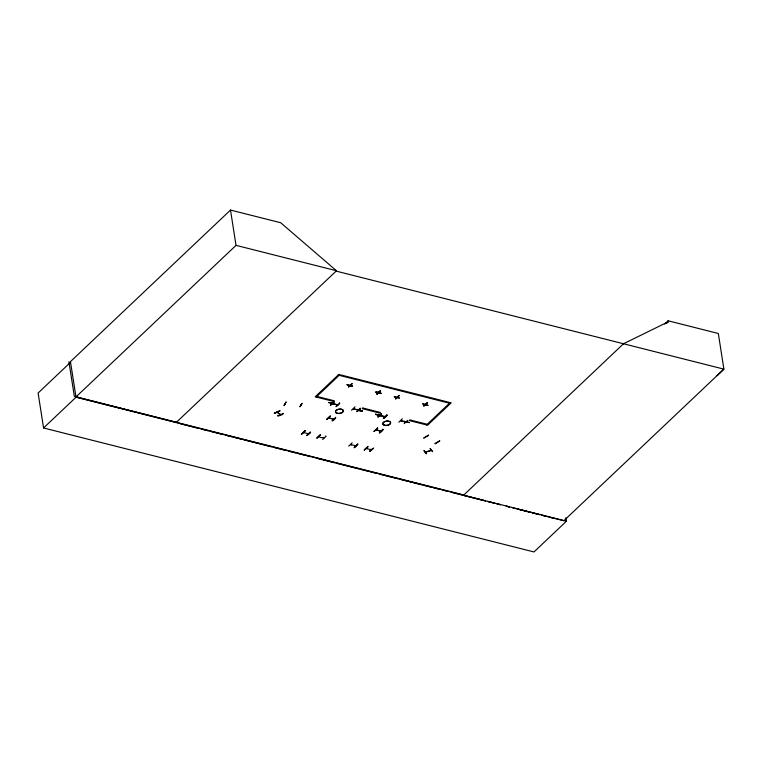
<?xml version="1.0" encoding="UTF-8"?>
<svg xmlns="http://www.w3.org/2000/svg" width="762" height="762" viewBox="0 0 762 762"><rect width="100%" height="100%" fill="white"/><g stroke="black" fill="none" stroke-linecap="round" stroke-linejoin="round"><path stroke-width="1.14" d="M428.587 435.312L423.872 437.893M286.036 401.926L284.045 405.413M286.045 402.165L284.093 405.698M328.565 402.565L333.766 403.908M362.502 410.718C362.883 411.547 356.34 410.804 357.302 409.375M357.311 409.613L362.512 410.994M362.36 411.175L357.168 409.794M375.514 414.48C384.772 415.176 380.333 417.176 375.666 414.014M404.27 421.253L409.47 422.586M404.317 421.538L409.451 422.634M274.463 413.28L279.816 410.689M279.825 410.909L274.32 413.204M333.727 419.271L328.584 417.957M332.556 403.565L337.728 404.851M350.653 444.637L351.358 444.646L350.815 444.494M355.74 445.941L355.254 445.427M366.151 448.57L366.77 448.199M371.351 449.847L370.713 449.332M375.933 429.968L381.105 431.263M379.857 415.538L385.02 416.833M385.105 416.643L384.419 416.309M400.679 420.786L405.727 422.081M405.86 421.891L405.184 421.557M350.92 385.629L351.13 385.143M378.59 392.42L377.981 392.449M397.907 397.488L397.602 397.221M425.348 404.412L424.853 404.27L425.529 404.27M359.855 410.318L360.369 409.632M378.266 414.88L378.809 414.661L378.4 415.004M396.564 397.869L396.792 397.612M425.301 452.142L431.225 450.361M426.425 453.38L426.139 453.781L424.177 450.418M305.067 430.673L301.619 434.14M305.057 430.901L301.619 434.159M320.526 434.578L317.059 437.855M330.784 405.041L334.232 401.764L330.794 404.812M326.869 419.471L330.308 416.214M348.539 386.934L352.015 383.686M352.225 383.734L348.758 386.982M351.549 410.289L354.997 406.803M348.71 446.113L352.168 442.827M378.114 417.014L381.533 413.537M377.695 428.234L373.961 431.425L377.647 427.949M381.552 413.756L377.876 416.995L381.562 413.518M377.638 428.177L374.171 431.444M399.202 395.373L395.735 398.621M399.193 395.611L395.773 398.917M398.878 422.234L402.326 418.767M285.445 403.927L285.388 403.555M300.952 405.174L300.638 404.67M299.999 406.794L302.123 403.346L299.942 406.565M328.689 402.441L333.908 403.489M431.149 450.399L425.444 452.218M277.101 412.29L280.197 414.776M280.53 414.69L277.358 412.128M407.413 421.891L406.822 422.186L407.365 421.919M406.841 422.11L407.156 421.462M280.149 414.433L280.092 414.071M717.013 375.752L723.9 369.141L718.318 333.48L668.112 320.783L664.674 324.05M541.915 515.188L563.842 520.732L723.9 369.141L336.061 271.091L336.433 270.739L280.702 222.742L230.505 210.055L70.447 361.636L76.029 397.231L43.567 427.968L533.991 551.945L566.442 521.218L565.899 517.722M70.552 362.293L38.1 393.03L43.567 427.968M230.505 210.055L236.03 245.354L75.981 396.935L463.82 494.986M176.003 422.672L336.509 270.758L236.03 245.354M316.22 397.04L339.147 375.323M330.546 405.032L334.232 401.555M301.381 434.149L305.114 430.968M337.233 404.755L337.842 404.736M337.671 404.841L332.956 403.67M339.766 403.203C330.498 410.547 340.871 403.908 339.461 402.879M308.6 433.797L307.981 433.826L308.553 433.969M307.181 435.607C311.468 429.816 312.02 432.835 306.848 435.254M306.895 435.54L310.296 431.997M326.879 419.243L330.089 416.166M326.631 419.462L330.317 415.985M329.108 417.738L329.222 417.633M333.232 419.138L333.289 418.652M335.632 417.557C326.974 424.539 336.842 418.929 335.547 417.3M317.078 438.074L320.526 434.788L316.84 438.055M323.707 437.617L323.879 437.883M353.711 408.918L358.607 409.985M319.44 436.226C316.897 437.197 326.05 438.531 323.383 437.369M325.755 435.902L326.088 436.264L322.65 439.512M357.911 409.956L358.483 410.099M360.531 408.451L356.826 411.671L360.226 408.127M380.476 415.166L380.352 415.28M387.096 415.166C378.009 421.929 388.068 416.652 386.791 414.842M355.302 445.789L356.006 445.827L350.71 444.627M354.225 447.513C365.341 436.912 347.053 455.305 357.626 443.96M376.552 429.597L376.438 429.711M379.543 432.797L382.915 429.301M382.876 429.273C384.181 430.844 374.323 436.559 382.943 429.501M364.388 450.047L367.827 446.78M367.903 446.837L364.169 450.028L367.856 446.551M370.77 449.694L371.465 449.732M373.418 448.237C362.14 457.81 381.124 442.036 369.646 451.123M404.155 423.643L407.66 420.367M426.558 424.939L449.485 403.222M485.346 500.92L463.448 495.348L623.878 343.405M666.55 323.44L668.274 321.802L668.112 320.783M347.167 384.991L352.558 386.153L347.12 384.705M331.546 402.784L331.822 402.765M351.006 385.61L350.491 385.505L351.187 385.486M375.961 392.039L381.162 393.382L375.933 392.02M376.752 393.83L377.085 394.192L380.552 390.935M399.288 397.916L394.144 396.773L399.355 398.135M395.488 398.831L398.983 395.564M378.504 414.947L378.733 414.28M423.824 405.975C429.778 399.126 427.292 404.698 423.71 405.698M427.949 405.346L422.681 403.803M423.805 438.131L428.558 435.102M439.693 440.769L435.007 443.57M435.073 443.836L439.76 441.046M623.497 343.757L668.274 321.802M277.692 415.652C277.539 416.528 284.159 414.49 283.045 413.28M379.952 415.385L380.533 415.528M376.028 429.816L381.171 431.092M405.927 421.919L400.745 420.624L401.231 420.414M366.246 448.408L366.751 448.494M377.952 391.925L378.533 392.411M430.368 448.694L432.635 451.695L430.016 448.532M423.901 450.809L426.472 453.676M422.758 404.022L427.977 405.355M358.407 410.099L353.349 408.823M380 415.395L385.086 416.662M430.663 450.552L430.435 450.104M353.758 408.946L353.901 408.451M351.158 444.779L351.301 444.284M328.832 417.852L333.927 419.167M303.581 432.549L308.677 433.854M303.781 432.787L303.971 432.321M332.937 403.689L333.146 403.203M338.137 375.066L450.504 403.479M316.887 396.411L334.308 400.812L333.642 401.45L315.201 396.783L338.804 374.437L451.171 402.841L427.577 425.196L409.137 420.529L409.804 419.9L427.225 424.301M371.418 449.723L366.217 448.57M76.029 397.231L566.442 521.218M180.604 423.843L198.996 428.492M201.301 429.073L208.197 430.816M210.493 431.397L223.142 434.597M225.438 435.178L232.343 436.921M234.639 437.502L241.535 439.245M243.84 439.826L271.434 446.799M273.729 447.38L286.379 450.58M288.684 451.161L295.58 452.904M297.875 453.485L304.781 455.228M307.076 455.809L310.525 456.686M316.278 458.143L334.67 462.791M336.966 463.372L358.816 468.897M361.112 469.478L368.017 471.221M370.313 471.802L377.209 473.545M379.514 474.126L397.907 478.774M400.212 479.355L422.053 484.88M424.348 485.461L431.254 487.204M433.549 487.785L440.446 489.528M442.751 490.109L446.199 490.985M451.952 492.442L462.296 495.052M463.448 495.348L485.375 500.891M496.91 503.806L500.377 504.682M509.607 507.016L506.139 506.139L509.54 507.073M511.912 507.597L539.61 514.598M176.374 422.319L74.343 396.364L68.923 361.721M496.872 503.844L500.329 504.73M517.608 509.121L530.285 512.35M532.59 512.94L539.506 514.693M541.811 515.283L545.268 516.16M551.031 517.627L554.488 518.503M380.552 390.944L376.828 394.087L380.219 390.582M375.78 392.125L380.952 393.278M375.656 414.318L380.914 415.652M386.906 415.119L383.467 418.376M427.511 402.784L424.043 406.051M279.854 410.985L274.501 413.356M425.891 451.952L425.901 451.561M283.112 413.556L277.759 415.919M352.368 386.334L347.148 384.705M362.912 408.041L362.245 408.68L379.667 413.08L380.333 412.452L362.912 408.041M494.605 503.225L487.68 501.472L494.567 503.263M384.572 425.358A3.943 2.134 -8.9 0 0 390.63 423.015A3.943 2.134 -8.9 0 0 384.972 421.586A3.943 2.134 -8.9 0 0 384.572 425.358M384.553 425.225A3.943 2.134 -8.9 0 0 390.601 422.881A3.943 2.134 -8.9 0 0 384.943 421.453A3.943 2.134 -8.9 0 0 384.553 425.225M337.242 413.395A3.943 2.134 -8.9 0 0 343.3 411.051A3.943 2.134 -8.9 0 0 337.642 409.623A3.943 2.134 -8.9 0 0 337.242 413.395M337.223 413.261A3.943 2.134 -8.9 0 0 343.271 410.918A3.943 2.134 -8.9 0 0 337.614 409.489A3.943 2.134 -8.9 0 0 337.223 413.261"/></g></svg>
